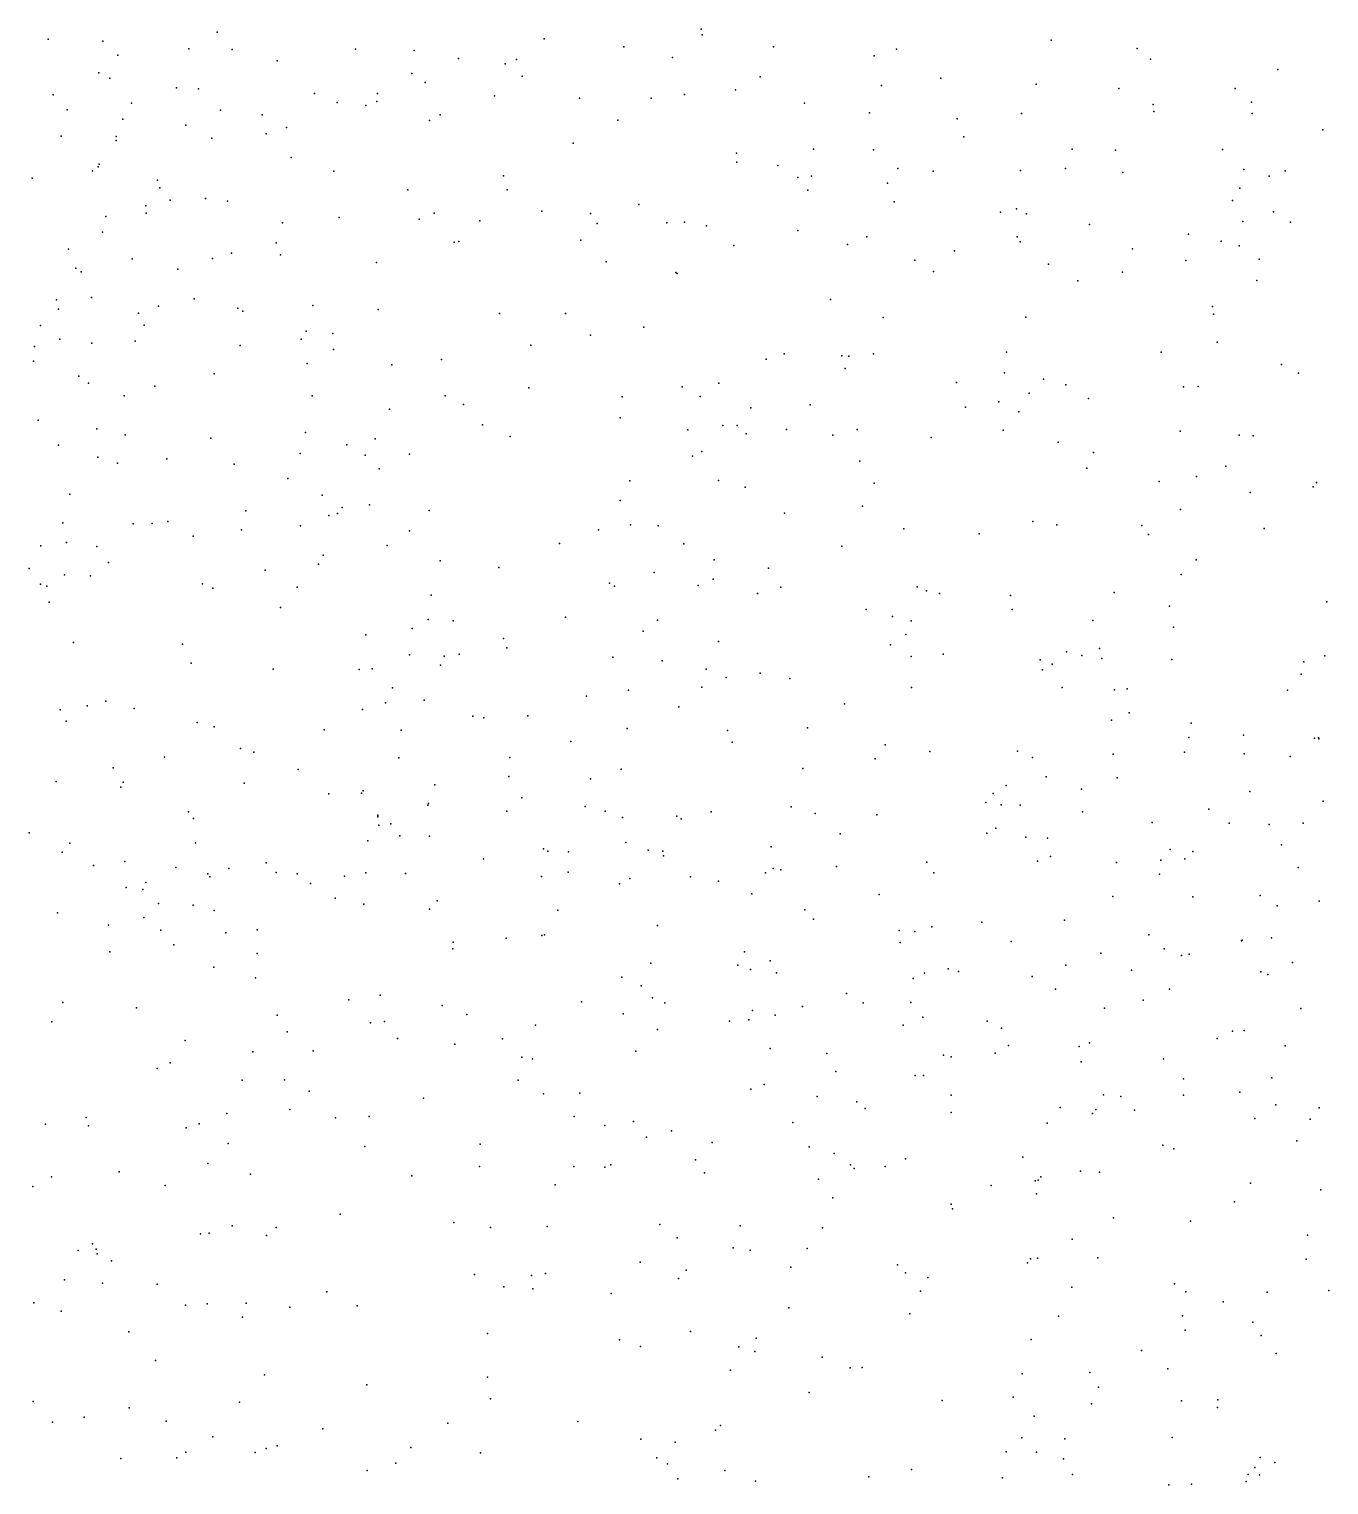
# Model space of a CAD drawing. Header units: metres. Extents: x -25 to 25, y -27.7 to 27.8.
# Drawn here: x 6.006 to 7.552, y 8.688 to 10.418 of the extents above; entities that cross this region are included whole.
import ezdxf

# ---------------------------------------------------------------- set-up
doc = ezdxf.new("R2010")
doc.units = ezdxf.units.M

msp = doc.modelspace()

# ---------------------------------------------------------------- linework, layer by layer
for p in [(6.8056, 10.4182, -18.284), (6.0291, 10.4064, -19.1376), (6.0939, 10.404, 16.9047), (6.2299, 10.4146, 3.0131), (6.6186, 10.4068, -1.5935), (6.8065, 10.4116, 1.7097), (7.2214, 10.4051, -22.3928), (6.112, 10.3872, 2.1243), (6.1965, 10.3948, 9.8395), (6.248, 10.3941, 16.9123), (6.3014, 10.3806, -6.9053), (6.3943, 10.3942, -15.4628), (6.4642, 10.3929, 14.6686), (6.517, 10.3831, 10.3051), (6.5858, 10.382, 9.9074), (6.7134, 10.3973, -3.0317), (6.7714, 10.3844, 10.0078), (6.8913, 10.3973, 19.0523), (7.0112, 10.3865, -22.6228), (7.0376, 10.3945, 1.7783), (7.3237, 10.3952, 1.9757), (7.3398, 10.3824, 18.8409), (6.0892, 10.3662, -5.6338), (6.4613, 10.3656, 19.3237), (6.5724, 10.377, -15.0211), (7.4909, 10.3701, 9.8435), (6.1024, 10.36, -7.1696), (6.1817, 10.3484, -20.781), (6.208, 10.3474, -18.4461), (6.4774, 10.3546, 2.141), (6.5926, 10.3624, 16.5872), (6.8464, 10.3462, -5.6657), (6.8755, 10.3616, -20.6536), (7.0198, 10.3511, 18.9789), (7.0903, 10.3598, 13.1846), (7.2039, 10.3526, -9.713), (7.302, 10.3478, 10.5521), (7.4403, 10.3477, -19.1754), (6.0352, 10.3399, 19.4969), (6.1281, 10.3301, 17.1223), (6.3457, 10.3418, -20.4349), (6.3725, 10.3309, 1.7353), (6.4198, 10.332, 14.5276), (6.4206, 10.3418, 16.8935), (6.5598, 10.3391, -20.083), (6.6607, 10.3363, -6.5607), (6.7459, 10.336, 10.2471), (6.7856, 10.3404, 15.3775), (6.9284, 10.3301, 10.2683), (7.3429, 10.3287, -17.6095), (7.4598, 10.3312, 6.7415), (6.0516, 10.3221, 3.463), (6.234, 10.3217, 19.4336), (6.2836, 10.3162, 17.0806), (6.4069, 10.3275, -18.1476), (6.4951, 10.3163, -19.8683), (7.0056, 10.3188, -6.4405), (7.1098, 10.3117, 13.3874), (7.1864, 10.3181, -2.3419), (7.3435, 10.3203, -11.2338), (7.4606, 10.3178, -17.4168), (6.1177, 10.3111, -20.4769), (6.1928, 10.3039, 2.9085), (6.3126, 10.3013, -5.5658), (6.4824, 10.3097, -20.8685), (6.7065, 10.3099, 15.0812), (7.5447, 10.2985, -6.2467), (6.0444, 10.2908, 2.3614), (6.1099, 10.2907, 3.2724), (6.11, 10.2859, 2.587), (6.2237, 10.2885, -6.7323), (6.2882, 10.2936, -14.7471), (6.6531, 10.2825, 14.9247), (7.1179, 10.2902, -18.9292), (6.318, 10.2655, 10.3005), (6.8475, 10.2708, 15.7391), (6.8477, 10.26, 1.6335), (6.939, 10.2756, -18.4418), (7.0103, 10.2749, -11.8209), (7.2465, 10.2756, 13.5435), (7.2982, 10.2742, -20.8076), (7.4253, 10.2752, -9.3993), (6.0819, 10.2497, 9.7652), (6.0887, 10.2544, 1.9811), (6.0897, 10.2578, -18.5989), (6.3687, 10.2495, -23.2054), (6.5705, 10.2437, 1.6144), (6.8967, 10.256, 10.1166), (6.9368, 10.2433, -3.7619), (7.0391, 10.2526, 1.7011), (7.0811, 10.2492, -5.6486), (7.1853, 10.2503, 18.8976), (7.2386, 10.2527, -11.4052), (7.3069, 10.2479, 10.3992), (7.4507, 10.2513, -17.9125), (7.4808, 10.2433, 10.5592), (7.4998, 10.2498, 2.0646), (6.0102, 10.2412, 14.4691), (6.159, 10.2388, 3.0685), (6.1619, 10.2295, 17.3264), (6.4566, 10.2273, -1.3445), (6.5746, 10.2272, 14.6838), (6.9203, 10.242, -3.356), (6.9321, 10.2268, 15.9694), (7.0271, 10.2352, -18.171), (7.4459, 10.229, 1.7653), (6.145, 10.2083, 10.3485), (6.1743, 10.2148, 1.8325), (6.2162, 10.2168, -19.7849), (6.2423, 10.2139, -20.212), (6.7315, 10.2098, -5.5172), (7.0349, 10.2131, -2.2346), (7.437, 10.2144, -5.7275), (6.0975, 10.1957, -20.9763), (6.1454, 10.1993, 1.9424), (6.3752, 10.1944, 17.2212), (6.4702, 10.1923, -2.796), (6.4881, 10.1993, -5.4732), (6.5424, 10.1903, 17.0261), (6.6159, 10.2018, 16.8583), (6.6738, 10.1992, 10.0246), (7.1615, 10.2007, -9.2872), (7.1805, 10.2047, -17.9803), (7.1922, 10.1987, -4.1961), (7.486, 10.2009, 9.862), (6.0936, 10.1769, -18.261), (6.3076, 10.1881, 19.3367), (6.6818, 10.1871, -20.921), (6.7645, 10.1879, -6.4393), (6.7857, 10.1886, 16.5406), (6.8118, 10.1846, 15.4482), (6.9204, 10.1787, -17.9187), (7.2672, 10.1861, 1.8038), (7.3847, 10.1745, -11.8841), (7.4494, 10.1894, -21.9297), (7.5061, 10.1889, -21.7126), (6.0533, 10.1565, -14.5995), (6.3001, 10.1642, 1.6802), (6.5119, 10.1649, 10.1508), (6.5175, 10.1657, -6.4602), (6.6622, 10.1672, 14.8003), (6.8443, 10.1609, -4.1101), (6.9796, 10.1622, 18.9356), (7.0024, 10.1713, -20.844), (7.1812, 10.1715, -12.0514), (7.1847, 10.1654, -22.5238), (7.3182, 10.157, 10.2605), (7.4239, 10.1662, 1.9157), (7.4451, 10.1607, -21.123), (6.1291, 10.1453, 14.4995), (6.2244, 10.1457, -18.0289), (6.2472, 10.1521, -2.6217), (6.3052, 10.1498, 17.3562), (6.4194, 10.1409, -17.9339), (6.6925, 10.1417, -22.9964), (7.0593, 10.1437, 1.9199), (7.1066, 10.1546, -18.7186), (7.2183, 10.1388, -20.9475), (7.3817, 10.1433, 9.9644), (7.469, 10.1447, 10.4079), (6.0618, 10.1341, 15.2199), (6.0682, 10.1299, -15.5569), (6.1834, 10.1328, -6.4982), (6.7754, 10.1291, 1.9633), (6.7769, 10.1276, 14.945), (7.0817, 10.1301, -6.3788), (7.3065, 10.1292, -9.8523), (7.2534, 10.119, 10.092), (7.4661, 10.1194, -10.9537), (6.0388, 10.0963, 9.7795), (6.0806, 10.0991, 2.6848), (6.1601, 10.0888, -5.4123), (6.2028, 10.0976, -1.1575), (6.2546, 10.0866, -21.0764), (6.3437, 10.0897, 9.7458), (6.9592, 10.097, 15.8779), (7.4134, 10.0885, -21.4178), (6.0412, 10.0855, 14.8377), (6.1363, 10.0807, 17.5927), (6.2604, 10.0831, -15.0207), (6.4215, 10.0851, 19.1739), (6.5655, 10.0804, 9.9645), (6.6442, 10.0802, -5.308), (7.0217, 10.0756, 16.136), (7.1915, 10.0757, -9.644), (7.4145, 10.0796, -4.1185), (6.02, 10.0661, 1.646), (6.1434, 10.0662, 1.8031), (6.3358, 10.0592, 1.8403), (6.3677, 10.0565, -8.2677), (6.674, 10.0544, 16.957), (6.7372, 10.0638, 18.9535), (6.0129, 10.0412, 1.9994), (6.0429, 10.0496, -23.3167), (6.0809, 10.0448, 15.6617), (6.1326, 10.0473, 14.9931), (6.2574, 10.0422, 19.2432), (6.33, 10.0496, 14.4979), (6.3682, 10.0376, 10.1097), (6.6028, 10.0425, 1.8732), (7.4188, 10.0463, 18.8078), (6.0115, 10.0237, 3.1923), (6.3369, 10.0209, 17.4614), (6.4378, 10.0191, 1.5964), (6.4968, 10.0256, 19.0433), (6.8826, 10.0259, -22.8655), (6.904, 10.0324, 15.7006), (6.9728, 10.03, -5.3819), (6.9811, 10.0295, -17.7639), (7.0102, 10.0322, -4.3599), (7.1683, 10.0343, -18.5272), (7.3523, 10.0343, 1.8189), (7.4955, 10.0198, 10.2373), (6.0655, 10.0058, -21.13), (6.2266, 10.0086, 15.4259), (6.9767, 10.015, 16.3148), (7.1661, 10.0096, 1.743), (7.2124, 10.0021, 1.7221), (7.5155, 10.0095, 1.9592), (6.0769, 9.9974, 17.7371), (6.1558, 9.994, 10.185), (6.6004, 9.992, -17.8253), (6.7828, 9.993, 1.5551), (6.8263, 9.9974, 14.8093), (7.1091, 9.9981, -2.1366), (7.1954, 9.9855, -19.0013), (7.2389, 9.9954, -18.3188), (7.3789, 9.993, -2.2746), (7.3962, 9.9936, -10.0753), (6.1195, 9.9825, -15.2932), (6.343, 9.9824, -5.3254), (6.4349, 9.9667, -8.4787), (6.5011, 9.9824, 17.2712), (6.523, 9.9719, -1.3888), (6.7114, 9.9811, -3.0992), (6.8043, 9.9817, 16.7155), (6.8644, 9.9683, 16.5298), (6.9349, 9.9715, -1.9805), (7.1199, 9.9688, -22.6534), (7.1594, 9.9752, -21.2452), (7.2659, 9.9794, -5.5215), (6.0172, 9.9534, -17.4648), (6.7091, 9.9562, 14.6293), (7.183, 9.9634, -4.2551), (6.087, 9.943, 9.7415), (6.1208, 9.9362, -14.8154), (6.2225, 9.9321, 17.7017), (6.3352, 9.9388, 19.0678), (6.418, 9.9314, -23.1785), (6.5454, 9.948, -8.6602), (6.5785, 9.9341, 1.5529), (6.7898, 9.9418, -4.1671), (6.8313, 9.9473, -3.9404), (6.8483, 9.947, -18.9425), (6.8588, 9.9373, -3.4175), (6.9068, 9.9424, 15.5575), (6.9621, 9.9357, 1.7388), (6.9908, 9.9423, 18.8671), (7.0791, 9.9329, 16.1031), (7.1644, 9.9414, -11.7639), (7.375, 9.9404, -21.669), (7.4453, 9.9357, -18.9449), (7.4617, 9.935, 9.9426), (6.0414, 9.9239, -5.6484), (6.3288, 9.9139, 15.1998), (6.3842, 9.9241, 9.7831), (6.8062, 9.9162, -1.7166), (7.2299, 9.9273, 18.8462), (7.2718, 9.9152, -11.5532), (6.0883, 9.9093, 1.455), (6.1114, 9.9023, 17.871), (6.1703, 9.9077, 19.1519), (6.2504, 9.9012, 9.9595), (6.4058, 9.9117, 14.6038), (6.4588, 9.9132, -2.8826), (6.7952, 9.9107, 18.8352), (6.9942, 9.9046, 15.7582), (7.2638, 9.8965, 1.5694), (7.4293, 9.8986, -6.3151), (6.314, 9.8842, -21.1336), (6.4226, 9.8958, 18.914), (6.7207, 9.8813, -8.9101), (6.8261, 9.8818, -19.1762), (7.3498, 9.8807, -22.3116), (7.3942, 9.8866, -21.9605), (7.5369, 9.8792, -9.4101), (6.0547, 9.8656, 2.6357), (6.3547, 9.8645, 14.8464), (6.8577, 9.8737, -21.1598), (7.011, 9.8784, 15.0875), (7.4582, 9.8673, -17.9706), (7.5331, 9.8743, 10.0884), (6.2642, 9.8459, -1.1803), (6.3785, 9.8498, 15.0127), (6.411, 9.853, -17.5862), (6.4819, 9.8462, 1.623), (6.7093, 9.8579, 17.1346), (6.9972, 9.8514, -5.171), (7.3754, 9.8472, -17.7628), (6.0466, 9.8315, 2.9925), (6.1303, 9.8303, 15.9319), (6.1528, 9.8306, -6.0872), (6.1713, 9.8332, 19.0048), (6.3292, 9.8277, 15.7008), (6.3629, 9.84, 1.6298), (6.373, 9.8426, 15.5447), (6.7216, 9.8289, -18.6674), (6.7545, 9.8277, -4.9912), (6.9047, 9.8429, 16.622), (7.1998, 9.8331, -21.4627), (7.2282, 9.8292, -6.2743), (7.3294, 9.8282, -11.2002), (6.2014, 9.8156, -8.6415), (6.2588, 9.823, 17.8668), (6.4587, 9.8218, 18.7707), (6.6835, 9.8233, 18.768), (7.0464, 9.8242, -17.8896), (7.1361, 9.8182, -19.3217), (7.3375, 9.8176, -19.2077), (7.4748, 9.8246, -17.4771), (6.0205, 9.8042, 2.4894), (6.0509, 9.8082, -0.8622), (6.0869, 9.8034, 18.0956), (6.356, 9.7931, 17.7464), (6.4321, 9.8047, 15.2677), (6.6369, 9.807, -19.0553), (6.7847, 9.8066, 1.6208), (6.9729, 9.8038, -4.4555), (6.0064, 9.7771, 16.1385), (6.1007, 9.7844, -21.186), (6.2869, 9.7751, 18.5769), (6.3505, 9.7825, -5.4355), (6.4952, 9.7861, 18.6131), (6.5648, 9.7783, -6.2276), (6.8211, 9.7873, -18.4076), (6.8856, 9.7774, 18.7694), (7.3941, 9.7875, -5.4712), (6.0201, 9.7584, -17.1479), (6.0485, 9.7696, 18.269), (6.0793, 9.7683, 18.7801), (6.2124, 9.759, 1.3756), (6.6963, 9.7599, -19.3054), (6.7495, 9.7725, 1.5711), (6.8199, 9.7643, -17.8767), (7.3763, 9.77, -10.1213), (6.0275, 9.7561, 18.5091), (6.225, 9.7539, -17.3132), (6.3253, 9.7549, 18.398), (6.4843, 9.7456, -21.1517), (6.7025, 9.7561, 17.2599), (6.8019, 9.7569, -6.2242), (6.8726, 9.7474, 16.9838), (6.9003, 9.755, 1.5968), (7.0623, 9.7552, 15.2289), (7.0735, 9.7506, -9.4355), (7.0889, 9.7474, 1.6679), (7.1734, 9.7451, -9.6694), (7.2966, 9.7486, 18.7634), (6.0304, 9.7373, 2.0556), (6.3054, 9.7309, 15.8632), (7.0016, 9.7286, -1.7972), (7.1754, 9.7284, 16.2226), (7.3621, 9.7323, -22.13), (7.5493, 9.7376, 14.6805), (6.462, 9.706, 15.6436), (6.481, 9.7164, -23.0927), (6.5107, 9.7148, -18.7444), (6.6441, 9.7192, -17.7519), (6.7535, 9.7156, -3.3611), (7.0331, 9.7201, 16.5032), (7.055, 9.7148, 15.4047), (7.2712, 9.7154, -2.0575), (7.3672, 9.7075, 14.8713), (6.059, 9.6894, -0.6242), (6.4068, 9.6983, -5.9733), (6.5704, 9.6939, 14.8003), (6.7365, 9.7026, 14.7293), (6.8259, 9.6905, -3.5864), (7.0489, 9.6989, 14.7567), (6.1889, 9.6874, -0.9842), (6.4588, 9.6747, 17.6619), (6.5, 9.6729, -19.1746), (6.5176, 9.6755, 15.0253), (6.5745, 9.6827, 17.4548), (6.7005, 9.6718, -1.4228), (7.0304, 9.6864, 18.755), (7.0553, 9.6727, -21.425), (7.0933, 9.6752, 15.6019), (7.24, 9.6781, -11.3501), (7.2579, 9.6739, 14.75), (7.2789, 9.6822, 1.362), (7.5468, 9.6735, -11.1601), (6.1991, 9.6646, -2.1263), (6.2966, 9.6575, 1.7508), (6.3987, 9.657, -2.9349), (6.4144, 9.6581, 18.045), (6.4954, 9.6623, 18.3827), (6.7591, 9.6673, -19.578), (6.8113, 9.6576, -22.8704), (7.2085, 9.6688, -4.2508), (7.2112, 9.6566, 15.8593), (7.2228, 9.6636, 1.7658), (7.2818, 9.6703, -9.9225), (7.3652, 9.669, -4.0792), (7.5221, 9.6663, 2.0205), (6.8351, 9.6475, -3.9217), (6.8758, 9.6529, -21.2914), (6.911, 9.6464, 17.1713), (7.5187, 9.6515, 18.5472), (6.0976, 9.6194, 16.2859), (6.4385, 9.6353, -8.3894), (6.4761, 9.6208, -18.5402), (6.669, 9.6253, -18.1994), (6.7191, 9.6324, -9.0467), (6.8063, 9.6361, 1.6316), (7.0557, 9.6359, 16.6404), (7.2346, 9.6356, 15.1393), (7.2967, 9.6331, -19.507), (7.3118, 9.6341, 16.0211), (7.5025, 9.6327, 14.9308), (6.0435, 9.6092, 16.4501), (6.0754, 9.614, 2.2745), (6.1313, 9.6109, 2.001), (6.4029, 9.6097, -18.9782), (6.4303, 9.6177, -8.8794), (6.7789, 9.6128, 17.317), (6.976, 9.6163, 1.6773), (7.3144, 9.6058, 16.2165), (6.0504, 9.5956, 2.9022), (6.2064, 9.5941, -2.575), (6.2266, 9.5891, 1.8762), (6.3572, 9.5853, 16.0902), (6.4486, 9.5849, 1.716), (6.5338, 9.6016, 1.3486), (6.5469, 9.5995, 15.405), (6.5995, 9.6019, -8.603), (6.7175, 9.5872, -8.7923), (6.932, 9.5877, -19.7767), (7.2932, 9.597, -21.8932), (7.3882, 9.5935, 18.6152), (6.6505, 9.5717, 18.4784), (6.8366, 9.5847, 1.3825), (6.8424, 9.5709, 14.7846), (7.0241, 9.5677, -9.327), (7.3851, 9.5764, -6.1829), (7.4502, 9.579, -2.2017), (7.5346, 9.5754, 17.5459), (7.5395, 9.5759, 9.7936), (7.54, 9.5746, 1.1036), (6.1673, 9.553, -23.1607), (6.2577, 9.5633, 16.2355), (6.2737, 9.5589, 1.168), (6.4459, 9.5523, -17.5653), (6.5778, 9.5526, 15.7389), (7.0125, 9.5509, 18.6785), (7.0774, 9.5598, -22.6073), (7.1816, 9.56, -19.7059), (7.1992, 9.5524, 15.5415), (7.2955, 9.5564, -10.7365), (7.3801, 9.559, 15.1277), (7.4512, 9.5571, 16.058), (7.5058, 9.5538, 17.7701), (6.1063, 9.5401, -14.9602), (6.3264, 9.5382, -1.8938), (6.7103, 9.5386, -5.2753), (6.9265, 9.5395, 17.3527), (6.0387, 9.5239, -14.6563), (6.1156, 9.5172, -8.4026), (6.1182, 9.5231, -0.1275), (6.2622, 9.5221, -17.2218), (6.4889, 9.5199, 16.1683), (6.5766, 9.53, 15.9868), (6.6737, 9.5272, -19.9872), (7.1682, 9.5191, -1.9123), (7.2155, 9.5296, -5.2559), (7.3, 9.5282, 15.3041), (6.3626, 9.5093, 16.3351), (6.4018, 9.5103, -21.2021), (6.4034, 9.5128, -19.4147), (6.5922, 9.5046, 18.3038), (7.1441, 9.499, 16.9434), (7.1527, 9.5097, 16.6878), (7.2577, 9.5151, -9.2801), (7.4578, 9.5121, 14.5758), (7.5451, 9.5006, 15.1631), (6.1961, 9.4881, 16.5294), (6.421, 9.4819, 17.4242), (6.4212, 9.4841, -19.8999), (6.4803, 9.4958, 17.9466), (6.4814, 9.4979, 17.5689), (6.5743, 9.4887, 17.3684), (6.6677, 9.4945, -5.8866), (6.6915, 9.4886, 15.611), (6.7118, 9.4813, 1.7238), (6.7766, 9.483, 15.8638), (6.8173, 9.4881, -6.1083), (6.9126, 9.4939, -1.52), (6.941, 9.4862, -21.4573), (7.0145, 9.4843, -5.0832), (7.1622, 9.4964, 18.6665), (7.1847, 9.4961, -22.3999), (7.2589, 9.4881, -10.0511), (7.409, 9.4911, 15.7736), (6.202, 9.4801, 2.0898), (6.4221, 9.4723, -2.0713), (6.4364, 9.4738, -1.0387), (6.7818, 9.4795, 16.0816), (7.1558, 9.4685, 1.8272), (7.3416, 9.4755, 15.6058), (7.4334, 9.4744, 17.3372), (7.4808, 9.4728, 16.2525), (7.5211, 9.4745, 18.1234), (6.0065, 9.463, 0.7154), (6.055, 9.4507, -21.2499), (6.2044, 9.451, -0.3592), (6.4091, 9.4534, -18.2904), (6.4473, 9.4594, 16.4813), (6.4823, 9.4591, 17.2483), (6.7158, 9.4516, -1.2906), (6.9709, 9.462, -3.5948), (7.1451, 9.4628, -9.5454), (7.1916, 9.4577, 17.2544), (7.2171, 9.4565, 1.1952), (7.4954, 9.4486, 18.2756), (6.0456, 9.4399, -15.1432), (6.5468, 9.432, 18.4921), (6.6179, 9.444, 1.1759), (6.6232, 9.4413, 15.2829), (6.6477, 9.4403, 16.3825), (6.7426, 9.4424, 17.245), (6.7599, 9.4412, -5.5846), (6.7607, 9.4358, -22.7652), (6.8887, 9.4462, 1.7738), (7.2054, 9.4293, -22.1442), (7.2209, 9.4349, -4.1086), (7.3518, 9.4306, 17.5772), (7.3629, 9.4434, 16.4272), (7.3806, 9.4323, 9.8366), (7.3899, 9.4409, 15.432), (6.083, 9.4243, -8.7686), (6.1203, 9.429, 2.8319), (6.1809, 9.4217, 17.4726), (6.2188, 9.4142, 16.7392), (6.2438, 9.4205, -19.744), (6.2882, 9.4272, 17.1622), (6.3, 9.416, 17.8094), (6.3252, 9.4142, -0.7681), (6.4069, 9.4155, 16.6366), (6.4539, 9.4145, -17.9538), (6.6472, 9.4161, 15.1315), (6.8821, 9.4153, 18.7678), (6.8911, 9.4207, 15.7369), (6.9001, 9.419, 16.1705), (6.9662, 9.423, -20.111), (7.0738, 9.4282, 17.3703), (7.0821, 9.4153, -3.909), (7.2993, 9.4276, 14.7126), (7.3504, 9.414, -2.2988), (7.5151, 9.4217, 9.9124), (6.1217, 9.398, 16.8893), (6.1417, 9.3958, -18.4693), (6.1453, 9.4039, -18.7618), (6.2214, 9.4109, 2.4046), (6.3411, 9.403, -22.989), (6.3813, 9.4115, -2.6726), (6.6157, 9.4111, 17.1183), (6.7082, 9.4025, 15.4814), (6.7206, 9.4088, 18.7485), (6.7928, 9.4108, 14.874), (6.8259, 9.4056, 16.3192), (6.1603, 9.3792, 17.6779), (6.2014, 9.3772, 0.2193), (6.3702, 9.3854, 1.9512), (6.4042, 9.3783, 16.8913), (6.4916, 9.3821, -8.9358), (6.8655, 9.3905, -5.3947), (7.0172, 9.3896, 15.862), (7.2949, 9.3873, 16.9822), (7.3902, 9.3869, -3.8835), (7.4701, 9.3884, 2.1806), (7.5401, 9.3819, -3.6729), (6.0402, 9.3679, 17.3648), (6.1427, 9.3624, -19.9587), (6.2266, 9.3707, 2.6118), (6.4826, 9.3722, 18.6412), (6.6351, 9.3713, -20.2587), (6.9286, 9.3714, 1.1424), (6.9392, 9.3606, -3.3803), (7.4901, 9.3764, 17.2068), (6.1009, 9.3531, -19.0653), (6.1632, 9.3472, -18.2213), (6.2403, 9.3443, 18.2405), (6.2776, 9.3476, 0.0071), (6.7537, 9.3529, 16.4967), (7.0409, 9.3469, 18.8643), (7.0595, 9.3458, -21.7449), (7.0797, 9.3513, 1.8997), (7.1392, 9.3569, -10.6012), (7.2374, 9.3594, -19.9878), (6.1784, 9.3298, -14.8931), (6.5101, 9.3253, -2.2723), (6.5107, 9.3331, 0.9242), (6.5735, 9.3378, 16.8121), (6.6159, 9.3412, 1.8839), (6.6193, 9.3418, 16.9797), (7.0419, 9.3328, -1.7026), (7.174, 9.3337, -2.141), (7.3378, 9.3419, 9.7143), (7.4478, 9.3348, -9.3236), (7.4487, 9.3354, 14.6191), (7.4834, 9.3381, -3.1747), (6.1023, 9.3215, -19.2836), (6.2777, 9.3198, 0.4403), (6.7457, 9.3081, 9.8364), (6.8568, 9.3216, -11.0101), (6.8874, 9.3111, 1.8827), (7.2808, 9.3201, -11.2759), (7.3559, 9.3251, 18.4059), (7.3766, 9.3174, 17.9078), (7.3858, 9.3187, 18.2388), (7.5084, 9.3089, 17.0263), (6.2259, 9.3033, 18.5031), (6.2754, 9.2907, 18.6658), (6.7112, 9.2913, 19.0883), (6.849, 9.3057, -5.865), (6.8642, 9.3008, 15.5202), (6.895, 9.2968, 9.6487), (7.0711, 9.2964, -22.0203), (7.0992, 9.3012, -9.3594), (7.1113, 9.2984, -6.0985), (7.1989, 9.2923, 0.9981), (7.2389, 9.3058, 17.4836), (7.317, 9.2998, 2.113), (7.4708, 9.2977, -11.1615), (7.479, 9.2948, 2.3357), (6.734, 9.2811, 15.3437), (7.0577, 9.2899, 19.0092), (7.2267, 9.2774, 18.8646), (7.3622, 9.2771, 17.6474), (6.0465, 9.2612, 17.9171), (6.3867, 9.2644, 0.2676), (6.4237, 9.2703, -0.4437), (6.4974, 9.2577, -0.7267), (6.6633, 9.2622, -22.6305), (6.7475, 9.2668, -21.4845), (6.7624, 9.2611, 14.979), (6.926, 9.2565, -5.6494), (6.9782, 9.2722, 14.8337), (6.9982, 9.261, -22.2887), (7.0546, 9.2613, 15.6485), (7.3308, 9.2643, 18.6412), (6.134, 9.2551, -22.9301), (6.3015, 9.2463, -17.8973), (6.527, 9.2473, -2.5679), (6.7129, 9.2478, -11.149), (6.839, 9.2392, 16.6616), (6.8621, 9.2408, -10.7637), (6.8666, 9.2517, 16.8914), (6.8936, 9.2465, 0.9195), (7.0691, 9.2438, 9.6352), (7.1456, 9.2394, 17.1084), (7.2849, 9.2548, 17.3413), (7.5183, 9.2541, 16.816), (6.0335, 9.2385, -16.829), (6.3134, 9.2265, 19.0091), (6.4124, 9.2374, -21.358), (6.4288, 9.2387, 2.1288), (6.6083, 9.2344, -8.7112), (6.7534, 9.2293, 19.3537), (7.0457, 9.2345, -11.3044), (7.1624, 9.231, -9.6465), (7.437, 9.2273, 9.9317), (7.4509, 9.2283, -6.1218), (6.1918, 9.2161, 18.8496), (6.4443, 9.2185, -22.705), (6.5124, 9.2118, -10.9144), (6.5692, 9.2184, 19.3221), (6.8873, 9.2068, -21.7319), (7.1707, 9.2103, -10.0753), (7.2547, 9.2089, 19.0856), (7.2672, 9.2133, -2.5506), (7.419, 9.2188, 18.5125), (7.5, 9.2099, 2.476), (6.1743, 9.1896, -10.9988), (6.2726, 9.2026, -1.4543), (6.344, 9.2041, 2.2703), (6.5922, 9.1963, -20.4486), (6.6049, 9.1946, 0.3806), (6.7278, 9.2035, 0.6574), (6.955, 9.2009, 19.4004), (7.0936, 9.1989, 2.0601), (7.1026, 9.1969, -2.2975), (7.1552, 9.2013, 19.227), (7.2571, 9.191, -3.2843), (7.3552, 9.1944, 2.3179), (6.1588, 9.183, 2.7375), (6.9657, 9.1792, 16.5511), (7.06, 9.1745, 16.9233), (7.0698, 9.1745, -10.3725), (7.3791, 9.1705, 17.1944), (7.4838, 9.172, 14.5828), (6.2596, 9.1692, -17.5818), (6.31, 9.1695, 2.4258), (6.3392, 9.1559, -20.4344), (6.588, 9.1692, 2.0472), (6.6181, 9.1529, -2.3732), (6.6613, 9.1535, -22.4398), (6.8645, 9.1583, -1.3465), (6.8802, 9.164, 14.9071), (7.4461, 9.1548, 18.8006), (6.4753, 9.1478, -1.6318), (6.9432, 9.1498, 16.7646), (6.9906, 9.1432, 19.5493), (7.0005, 9.1354, -5.8859), (7.1027, 9.1514, 9.9964), (7.2323, 9.1367, 16.0697), (7.2839, 9.1517, 9.9762), (7.3044, 9.1495, -2.9213), (7.3788, 9.1511, 19.0135), (7.4889, 9.1397, 17.423), (7.5403, 9.1362, 17.8952), (6.0744, 9.1246, -17.689), (6.2414, 9.1294, -21.4207), (6.3165, 9.1344, 19.2735), (6.3706, 9.1245, -8.4156), (6.4107, 9.1261, 19.402), (6.6544, 9.1258, -0.4477), (6.725, 9.1201, 19.619), (6.9143, 9.1187, -3.1485), (7.1027, 9.1307, 0.6147), (7.2169, 9.118, 19.3883), (7.2708, 9.1296, -20.219), (7.2748, 9.1344, 17.0313), (7.3208, 9.1334, -11.167), (7.4636, 9.1237, 0.7728), (7.5297, 9.1229, 18.0968), (6.0257, 9.1166, -16.6141), (6.077, 9.115, -26.5924), (6.1933, 9.1125, -1.2596), (6.2085, 9.1173, -17.0486), (6.6911, 9.1152, -0.0933), (6.7404, 9.1012, -2.9657), (6.7702, 9.1088, 15.2816), (6.2431, 9.0939, -14.6179), (6.4057, 9.0903, -8.9883), (6.5426, 9.0932, -10.7217), (6.8185, 9.0951, 0.23), (6.934, 9.09, -1.9265), (7.3543, 9.0918, 19.2224), (7.3675, 9.0875, 14.6685), (7.5138, 9.0968, 18.5167), (6.2191, 9.0701, -17.339), (6.5419, 9.0663, -21.5645), (6.6541, 9.0664, -2.6933), (6.6979, 9.0685, -0.6798), (6.7986, 9.0745, -21.9459), (6.9636, 9.0819, -2.1715), (6.983, 9.0683, 19.7818), (7.0241, 9.0666, 0.3388), (7.0484, 9.0755, 15.4772), (7.1879, 9.0776, 19.5467), (6.0329, 9.0541, 18.9702), (6.1136, 9.0601, 19.1081), (6.2695, 9.0573, 19.4096), (6.4616, 9.0553, 19.6366), (6.6911, 9.0657, 9.8227), (6.8095, 9.0591, 19.812), (6.9448, 9.0516, 2.101), (6.9873, 9.0642, 9.5433), (7.2025, 9.0495, 15.648), (7.2063, 9.0502, 14.7666), (7.2093, 9.0543, 16.8697), (7.2566, 9.0611, -9.2778), (7.279, 9.0596, 15.8534), (6.0108, 9.0426, -15.6108), (6.1683, 9.0439, -16.845), (6.6317, 9.0447, 19.783), (7.1504, 9.044, 9.5118), (7.204, 9.034, -2.6973), (7.4586, 9.0466, -20.1045), (7.5421, 9.0389, 17.237), (6.9621, 9.0294, 0.0124), (7.1027, 9.0219, -9.9889), (7.1041, 9.0163, 16.5476), (7.4394, 9.0246, 16.9917), (6.3761, 9.0097, -11.2997), (6.5115, 8.9999, -22.29), (6.7562, 8.9975, 2.0322), (7.2958, 9.0055, 19.6635), (7.3873, 9.0017, 2.4727), (6.2102, 8.9866, -15.0929), (6.2204, 8.9871, -8.9677), (6.2478, 8.996, -1.0745), (6.2886, 8.9844, 2.2643), (6.3, 8.9941, 19.6218), (6.5548, 8.9941, -20.5891), (6.6225, 8.995, -21.8051), (6.7771, 8.9816, 15.0057), (6.852, 8.9958, 19.9871), (6.9498, 8.9934, -11.2722), (7.2467, 8.98, 0.3574), (7.5262, 8.9848, 9.9854), (6.0649, 8.9668, -10.9048), (6.0819, 8.9746, 19.3278), (6.086, 8.9684, -17.4813), (6.0875, 8.9626, -11.1323), (6.8436, 8.97, 15.2858), (6.8638, 8.9671, -20.5665), (6.9315, 8.9689, 10.053), (6.1043, 8.9545, -16.3971), (6.7329, 8.9526, -1.7724), (6.9121, 8.947, -0.3088), (7.0389, 8.9497, 14.813), (7.1934, 8.9521, -20.4165), (7.1969, 8.9567, -5.6296), (7.2052, 8.9575, 0.1359), (7.2769, 8.9579, -6.0573), (7.5246, 8.9565, 19.3558), (6.0486, 8.9319, -8.3199), (6.0935, 8.928, -16.1383), (6.5358, 8.938, -10.5747), (6.6038, 8.9368, -1.2872), (6.6204, 8.9393, -22.078), (6.7784, 8.9335, -2.2073), (6.7877, 8.9434, -9.1425), (7.0483, 8.9402, -9.543), (7.075, 8.9346, 2.1462), (6.1588, 8.9267, 2.4263), (6.3603, 8.9176, 19.8278), (6.571, 8.9234, -8.6302), (6.6053, 8.921, 20.001), (6.6985, 8.9155, -1.4878), (7.0661, 8.9184, -3.0908), (7.2462, 8.923, 16.7113), (7.3684, 8.9272, 14.6425), (7.3816, 8.9177, 19.8368), (7.4786, 8.9173, 19.6545), (7.5518, 8.9193, 9.1523), (6.0122, 8.9045, -21.4563), (6.0446, 8.8944, 19.4639), (6.1922, 8.9015, -16.6176), (6.2181, 8.9031, -21.5415), (6.2644, 8.9041, -0.6786), (6.3162, 8.8995, 2.1057), (6.3965, 8.9009, -9.0944), (6.9098, 8.8984, -10.1925), (7.4261, 8.9055, 9.2565), (6.26, 8.8874, -14.9026), (7.0537, 8.8914, 10.1385), (7.2302, 8.8885, 9.3579), (7.3776, 8.889, 0.6905), (7.4612, 8.8815, -9.4751), (6.1249, 8.8699, 19.652), (6.5514, 8.8682, 1.966), (6.7085, 8.8603, 20.1371), (6.7926, 8.8702, 9.9011), (6.871, 8.8624, -9.3878), (7.198, 8.861, 20.1444), (7.3811, 8.8719, 16.7851), (7.4711, 8.8657, -9.7021), (6.7334, 8.8524, -2.5502), (6.8504, 8.8522, 9.4506), (6.8691, 8.8467, -0.499), (7.3288, 8.848, 16.0188), (7.4892, 8.8443, 19.9434), (6.1566, 8.836, -22.5861), (6.8402, 8.8245, 9.7518), (6.9493, 8.8399, 15.3329), (6.9825, 8.8274, 2.0288), (6.9967, 8.8278, -9.79), (7.3605, 8.8259, 20.0905), (6.2862, 8.8187, -17.0381), (6.4079, 8.8069, 20.0305), (6.5515, 8.8163, -0.7277), (7.1873, 8.8202, 14.7467), (7.2676, 8.8217, 2.2798), (6.5551, 8.7904, 20.1655), (6.9337, 8.7979, 9.9941), (7.1766, 8.7924, 15.5557), (7.278, 8.8043, 16.2574), (7.4196, 8.7891, -21.4415), (6.0111, 8.787, 2.6569), (6.1255, 8.7795, 2.2458), (6.2564, 8.7864, -16.3498), (7.0921, 8.7882, -2.7794), (7.2697, 8.7845, 0.4626), (7.3764, 8.7881, 10.1322), (7.4195, 8.7801, 9.0919), (6.0344, 8.7627, 2.4817), (6.0717, 8.7687, 19.7897), (6.1693, 8.7639, -10.5977), (6.3558, 8.7549, -8.2882), (6.5041, 8.7616, -8.4754), (6.659, 8.7633, -11.319), (6.8284, 8.7588, 15.2518), (7.2014, 8.7699, -9.2839), (6.225, 8.7451, 19.9675), (6.7336, 8.7425, -10.1838), (6.7745, 8.7388, -21.8722), (6.8223, 8.7533, 1.9208), (7.1869, 8.7439, 2.1308), (7.238, 8.743, -20.4637), (7.3655, 8.7446, -21.8142), (6.1821, 8.7204, -14.7699), (6.1928, 8.7268, -0.3672), (6.2752, 8.7267, 2.0113), (6.2882, 8.7313, -9.1705), (6.3015, 8.7346, -11.2674), (6.4601, 8.7325, -21.5621), (6.5429, 8.7261, -20.6474), (6.7527, 8.7201, -2.8414), (7.168, 8.7275, -21.3672), (7.2041, 8.727, 9.207), (7.4702, 8.7205, 2.4268), (6.1154, 8.7194, -15.1932), (6.4082, 8.7052, 1.9072), (6.4423, 8.7138, -10.4011), (6.7656, 8.7133, -22.1683), (6.8336, 8.7051, 20.3531), (7.0555, 8.7065, 14.7842), (7.2363, 8.7189, 0.1936), (7.4638, 8.7086, 8.8906), (7.4877, 8.7146, -10.921), (6.7779, 8.6954, 14.9773), (6.87, 8.6925, -21.5722), (7.0048, 8.6977, 9.7075), (7.1636, 8.6965, 10.1883), (7.247, 8.7004, 20.3297), (7.3614, 8.6881, -21.0738), (7.3883, 8.689, -5.9857), (7.4535, 8.692, 14.5856), (7.4559, 8.7003, 16.7121), (7.4692, 8.7, 20.2504)]:
    msp.add_point(p)

doc.saveas('drawing.dxf')
